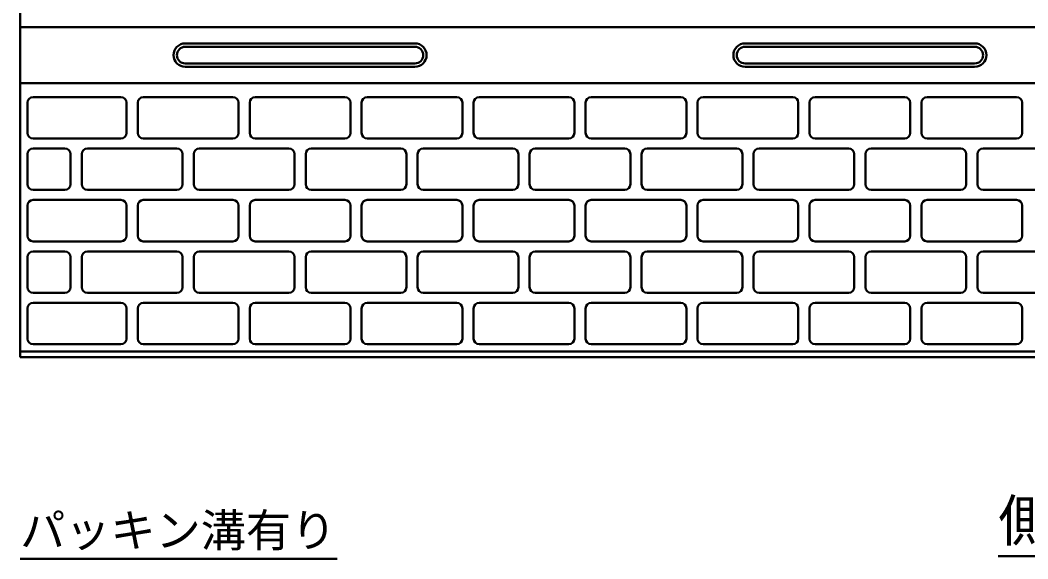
# Model space of a CAD drawing. Units: millimetres, scale not verified. Extents: x 100 to 4105, y 100 to 2870.
# Drawn here: x 1938 to 2838, y 1882 to 2363 of the extents above; entities that cross this region are included whole.
import ezdxf
from ezdxf.enums import TextEntityAlignment as Align

# ---------------------------------------------------------------- set-up
doc = ezdxf.new("R2010")
doc.units = ezdxf.units.MM
doc.header["$LTSCALE"] = 5
doc.layers.add('V-nasSTD', color=7, linetype='Continuous', lineweight=50)
doc.styles.add('ＭＳ ゴシック', font='')
doc.styles.get('ＭＳ ゴシック').set_extended_font_data('MS Gothic')

msp = doc.modelspace()

# ---------------------------------------------------------------- linework, layer by layer
at = {"layer": 'V-nasSTD'}
for p, q in [((1937.776, 2601.857), (1937.776, 2061.857)), ((1937.776, 2356.857), (2937.776, 2356.857)), ((2085.276, 2342.357), (2290.276, 2342.357)), ((2585.276, 2342.357), (2790.276, 2342.357)), ((2085.276, 2339.357), (2290.276, 2339.357)), ((2585.276, 2339.357), (2790.276, 2339.357)), ((2085.276, 2324.357), (2290.276, 2324.357)), ((2585.276, 2324.357), (2790.276, 2324.357)), ((2085.276, 2321.357), (2290.276, 2321.357)), ((2585.276, 2321.357), (2790.276, 2321.357)), ((1937.776, 2306.857), (2937.776, 2306.857)), ((1944.276, 2262.357), (1944.276, 2289.357)), ((1949.276, 2294.357), (2027.776, 2294.357)), ((2032.776, 2289.357), (2032.776, 2262.357)), ((2042.776, 2262.357), (2042.776, 2289.357)), ((2047.776, 2294.357), (2127.776, 2294.357)), ((2132.776, 2289.357), (2132.776, 2262.357)), ((2142.776, 2262.357), (2142.776, 2289.357)), ((2147.776, 2294.357), (2227.776, 2294.357)), ((2232.776, 2289.357), (2232.776, 2262.357)), ((2242.776, 2262.357), (2242.776, 2289.357)), ((2247.776, 2294.357), (2327.776, 2294.357)), ((2332.776, 2289.357), (2332.776, 2262.357)), ((2342.776, 2262.357), (2342.776, 2289.357)), ((2347.776, 2294.357), (2427.776, 2294.357)), ((2432.776, 2289.357), (2432.776, 2262.357)), ((2442.776, 2262.357), (2442.776, 2289.357)), ((2447.776, 2294.357), (2527.776, 2294.357)), ((2532.776, 2289.357), (2532.776, 2262.357)), ((2542.776, 2262.357), (2542.776, 2289.357)), ((2547.776, 2294.357), (2627.776, 2294.357)), ((2632.776, 2289.357), (2632.776, 2262.357)), ((2642.776, 2262.357), (2642.776, 2289.357)), ((2647.776, 2294.357), (2727.776, 2294.357)), ((2732.776, 2289.357), (2732.776, 2262.357)), ((2742.776, 2262.357), (2742.776, 2289.357)), ((2747.776, 2294.357), (2827.776, 2294.357)), ((2832.776, 2289.357), (2832.776, 2262.357)), ((2027.776, 2257.357), (1949.276, 2257.357)), ((2127.776, 2257.357), (2047.776, 2257.357)), ((2227.776, 2257.357), (2147.776, 2257.357)), ((2327.776, 2257.357), (2247.776, 2257.357)), ((2427.776, 2257.357), (2347.776, 2257.357)), ((2527.776, 2257.357), (2447.776, 2257.357)), ((2627.776, 2257.357), (2547.776, 2257.357)), ((2727.776, 2257.357), (2647.776, 2257.357)), ((2827.776, 2257.357), (2747.776, 2257.357)), ((1944.276, 2243.357), (1944.276, 2216.357)), ((1977.776, 2248.357), (1949.276, 2248.357)), ((1982.776, 2216.357), (1982.776, 2243.357)), ((1992.776, 2243.357), (1992.776, 2216.357)), ((2077.776, 2248.357), (1997.776, 2248.357)), ((2082.776, 2216.357), (2082.776, 2243.357)), ((2092.776, 2243.357), (2092.776, 2216.357)), ((2177.776, 2248.357), (2097.776, 2248.357)), ((2182.776, 2216.357), (2182.776, 2243.357)), ((2192.776, 2243.357), (2192.776, 2216.357)), ((2277.776, 2248.357), (2197.776, 2248.357)), ((2282.776, 2216.357), (2282.776, 2243.357)), ((2292.776, 2243.357), (2292.776, 2216.357)), ((2377.776, 2248.357), (2297.776, 2248.357)), ((2382.776, 2216.357), (2382.776, 2243.357)), ((2392.776, 2243.357), (2392.776, 2216.357)), ((2477.776, 2248.357), (2397.776, 2248.357)), ((2482.776, 2216.357), (2482.776, 2243.357)), ((2492.776, 2243.357), (2492.776, 2216.357)), ((2577.776, 2248.357), (2497.776, 2248.357)), ((2582.776, 2216.357), (2582.776, 2243.357)), ((2592.776, 2243.357), (2592.776, 2216.357)), ((2677.776, 2248.357), (2597.776, 2248.357)), ((2682.776, 2216.357), (2682.776, 2243.357)), ((2692.776, 2243.357), (2692.776, 2216.357)), ((2777.776, 2248.357), (2697.776, 2248.357)), ((2782.776, 2216.357), (2782.776, 2243.357)), ((2792.776, 2243.357), (2792.776, 2216.357)), ((2877.776, 2248.357), (2797.776, 2248.357)), ((1949.276, 2211.357), (1977.776, 2211.357)), ((1997.776, 2211.357), (2077.776, 2211.357)), ((2097.776, 2211.357), (2177.776, 2211.357)), ((2197.776, 2211.357), (2277.776, 2211.357)), ((2297.776, 2211.357), (2377.776, 2211.357)), ((2397.776, 2211.357), (2477.776, 2211.357)), ((2497.776, 2211.357), (2577.776, 2211.357)), ((2597.776, 2211.357), (2677.776, 2211.357)), ((2697.776, 2211.357), (2777.776, 2211.357)), ((2797.776, 2211.357), (2877.776, 2211.357)), ((1944.276, 2197.357), (1944.276, 2170.357)), ((2027.776, 2202.357), (1949.276, 2202.357)), ((2032.776, 2170.357), (2032.776, 2197.357)), ((2042.776, 2197.357), (2042.776, 2170.357)), ((2127.776, 2202.357), (2047.776, 2202.357)), ((2132.776, 2170.357), (2132.776, 2197.357)), ((2142.776, 2197.357), (2142.776, 2170.357)), ((2227.776, 2202.357), (2147.776, 2202.357)), ((2232.776, 2170.357), (2232.776, 2197.357)), ((2242.776, 2197.357), (2242.776, 2170.357)), ((2327.776, 2202.357), (2247.776, 2202.357)), ((2332.776, 2170.357), (2332.776, 2197.357)), ((2342.776, 2197.357), (2342.776, 2170.357)), ((2427.776, 2202.357), (2347.776, 2202.357)), ((2432.776, 2170.357), (2432.776, 2197.357)), ((2442.776, 2197.357), (2442.776, 2170.357)), ((2527.776, 2202.357), (2447.776, 2202.357)), ((2532.776, 2170.357), (2532.776, 2197.357)), ((2542.776, 2197.357), (2542.776, 2170.357)), ((2627.776, 2202.357), (2547.776, 2202.357)), ((2632.776, 2170.357), (2632.776, 2197.357)), ((2642.776, 2197.357), (2642.776, 2170.357)), ((2727.776, 2202.357), (2647.776, 2202.357)), ((2732.776, 2170.357), (2732.776, 2197.357)), ((2742.776, 2197.357), (2742.776, 2170.357)), ((2827.776, 2202.357), (2747.776, 2202.357)), ((2832.776, 2170.357), (2832.776, 2197.357)), ((1949.276, 2165.357), (2027.776, 2165.357)), ((2047.776, 2165.357), (2127.776, 2165.357)), ((2147.776, 2165.357), (2227.776, 2165.357)), ((2247.776, 2165.357), (2327.776, 2165.357)), ((2347.776, 2165.357), (2427.776, 2165.357)), ((2447.776, 2165.357), (2527.776, 2165.357)), ((2547.776, 2165.357), (2627.776, 2165.357)), ((2647.776, 2165.357), (2727.776, 2165.357)), ((2747.776, 2165.357), (2827.776, 2165.357)), ((1944.276, 2151.357), (1944.276, 2124.357)), ((1977.776, 2156.357), (1949.276, 2156.357)), ((1982.776, 2124.357), (1982.776, 2151.357)), ((1992.776, 2151.357), (1992.776, 2124.357)), ((2077.776, 2156.357), (1997.776, 2156.357)), ((2082.776, 2124.357), (2082.776, 2151.357)), ((2092.776, 2151.357), (2092.776, 2124.357)), ((2177.776, 2156.357), (2097.776, 2156.357)), ((2182.776, 2124.357), (2182.776, 2151.357)), ((2192.776, 2151.357), (2192.776, 2124.357)), ((2277.776, 2156.357), (2197.776, 2156.357)), ((2282.776, 2124.357), (2282.776, 2151.357)), ((2292.776, 2151.357), (2292.776, 2124.357)), ((2377.776, 2156.357), (2297.776, 2156.357)), ((2382.776, 2124.357), (2382.776, 2151.357)), ((2392.776, 2151.357), (2392.776, 2124.357)), ((2477.776, 2156.357), (2397.776, 2156.357)), ((2482.776, 2124.357), (2482.776, 2151.357)), ((2492.776, 2151.357), (2492.776, 2124.357)), ((2577.776, 2156.357), (2497.776, 2156.357)), ((2582.776, 2124.357), (2582.776, 2151.357)), ((2592.776, 2151.357), (2592.776, 2124.357)), ((2677.776, 2156.357), (2597.776, 2156.357)), ((2682.776, 2124.357), (2682.776, 2151.357)), ((2692.776, 2151.357), (2692.776, 2124.357)), ((2777.776, 2156.357), (2697.776, 2156.357)), ((2782.776, 2124.357), (2782.776, 2151.357)), ((2792.776, 2151.357), (2792.776, 2124.357)), ((2877.776, 2156.357), (2797.776, 2156.357)), ((1949.276, 2119.357), (1977.776, 2119.357)), ((1997.776, 2119.357), (2077.776, 2119.357)), ((2097.776, 2119.357), (2177.776, 2119.357)), ((2197.776, 2119.357), (2277.776, 2119.357)), ((2297.776, 2119.357), (2377.776, 2119.357)), ((2397.776, 2119.357), (2477.776, 2119.357)), ((2497.776, 2119.357), (2577.776, 2119.357)), ((2597.776, 2119.357), (2677.776, 2119.357)), ((2697.776, 2119.357), (2777.776, 2119.357)), ((2797.776, 2119.357), (2877.776, 2119.357)), ((2027.776, 2110.357), (1949.276, 2110.357)), ((2127.776, 2110.357), (2047.776, 2110.357)), ((2227.776, 2110.357), (2147.776, 2110.357)), ((2327.776, 2110.357), (2247.776, 2110.357)), ((2427.776, 2110.357), (2347.776, 2110.357)), ((2527.776, 2110.357), (2447.776, 2110.357)), ((2627.776, 2110.357), (2547.776, 2110.357)), ((2727.776, 2110.357), (2647.776, 2110.357)), ((2827.776, 2110.357), (2747.776, 2110.357)), ((1944.276, 2105.357), (1944.276, 2078.357)), ((2032.776, 2078.357), (2032.776, 2105.357)), ((2042.776, 2105.357), (2042.776, 2078.357)), ((2132.776, 2078.357), (2132.776, 2105.357)), ((2142.776, 2105.357), (2142.776, 2078.357)), ((2232.776, 2078.357), (2232.776, 2105.357)), ((2242.776, 2105.357), (2242.776, 2078.357)), ((2332.776, 2078.357), (2332.776, 2105.357)), ((2342.776, 2105.357), (2342.776, 2078.357)), ((2432.776, 2078.357), (2432.776, 2105.357)), ((2442.776, 2105.357), (2442.776, 2078.357)), ((2532.776, 2078.357), (2532.776, 2105.357)), ((2542.776, 2105.357), (2542.776, 2078.357)), ((2632.776, 2078.357), (2632.776, 2105.357)), ((2642.776, 2105.357), (2642.776, 2078.357)), ((2732.776, 2078.357), (2732.776, 2105.357)), ((2742.776, 2105.357), (2742.776, 2078.357)), ((2832.776, 2078.357), (2832.776, 2105.357)), ((1949.276, 2073.357), (2027.776, 2073.357)), ((2047.776, 2073.357), (2127.776, 2073.357)), ((2147.776, 2073.357), (2227.776, 2073.357)), ((2247.776, 2073.357), (2327.776, 2073.357)), ((2347.776, 2073.357), (2427.776, 2073.357)), ((2447.776, 2073.357), (2527.776, 2073.357)), ((2547.776, 2073.357), (2627.776, 2073.357)), ((2647.776, 2073.357), (2727.776, 2073.357)), ((2747.776, 2073.357), (2827.776, 2073.357)), ((1937.776, 2066.857), (2937.776, 2066.857)), ((1937.776, 2061.857), (3937.776, 2061.857)), ((1937.776, 1881.547), (2220.984, 1881.547)), ((2811.373, 1883.874), (3064.179, 1883.874))]:
    msp.add_line(p, q, dxfattribs=at)
for centre, radius, start, end in [((2085.276, 2331.857), 10.5, 90, 270), ((2290.276, 2331.857), 10.5, 270, 90), ((2585.276, 2331.857), 10.5, 90, 270), ((2790.276, 2331.857), 10.5, 270, 90), ((2085.276, 2331.857), 7.5, 90, 270), ((2290.276, 2331.857), 7.5, 270, 90), ((2585.276, 2331.857), 7.5, 90, 270), ((2790.276, 2331.857), 7.5, 270, 90), ((1949.276, 2289.357), 5, 90, 180), ((2027.776, 2289.357), 5, 0, 90), ((2047.776, 2289.357), 5, 90, 180), ((2127.776, 2289.357), 5, 0, 90), ((2147.776, 2289.357), 5, 90, 180), ((2227.776, 2289.357), 5, 0, 90), ((2247.776, 2289.357), 5, 90, 180), ((2327.776, 2289.357), 5, 0, 90), ((2347.776, 2289.357), 5, 90, 180), ((2427.776, 2289.357), 5, 0, 90), ((2447.776, 2289.357), 5, 90, 180), ((2527.776, 2289.357), 5, 0, 90), ((2547.776, 2289.357), 5, 90, 180), ((2627.776, 2289.357), 5, 0, 90), ((2647.776, 2289.357), 5, 90, 180), ((2727.776, 2289.357), 5, 0, 90), ((2747.776, 2289.357), 5, 90, 180), ((2827.776, 2289.357), 5, 0, 90), ((1949.276, 2262.357), 5, 180, 270), ((2027.776, 2262.357), 5, 270, 0), ((2047.776, 2262.357), 5, 180, 270), ((2127.776, 2262.357), 5, 270, 0), ((2147.776, 2262.357), 5, 180, 270), ((2227.776, 2262.357), 5, 270, 0), ((2247.776, 2262.357), 5, 180, 270), ((2327.776, 2262.357), 5, 270, 0), ((2347.776, 2262.357), 5, 180, 270), ((2427.776, 2262.357), 5, 270, 0), ((2447.776, 2262.357), 5, 180, 270), ((2527.776, 2262.357), 5, 270, 0), ((2547.776, 2262.357), 5, 180, 270), ((2627.776, 2262.357), 5, 270, 0), ((2647.776, 2262.357), 5, 180, 270), ((2727.776, 2262.357), 5, 270, 0), ((2747.776, 2262.357), 5, 180, 270), ((2827.776, 2262.357), 5, 270, 0), ((1949.276, 2243.357), 5, 90, 180), ((1977.776, 2243.357), 5, 0, 90), ((1997.776, 2243.357), 5, 90, 180), ((2077.776, 2243.357), 5, 0, 90), ((2097.776, 2243.357), 5, 90, 180), ((2177.776, 2243.357), 5, 0, 90), ((2197.776, 2243.357), 5, 90, 180), ((2277.776, 2243.357), 5, 0, 90), ((2297.776, 2243.357), 5, 90, 180), ((2377.776, 2243.357), 5, 0, 90), ((2397.776, 2243.357), 5, 90, 180), ((2477.776, 2243.357), 5, 0, 90), ((2497.776, 2243.357), 5, 90, 180), ((2577.776, 2243.357), 5, 0, 90), ((2597.776, 2243.357), 5, 90, 180), ((2677.776, 2243.357), 5, 0, 90), ((2697.776, 2243.357), 5, 90, 180), ((2777.776, 2243.357), 5, 0, 90), ((2797.776, 2243.357), 5, 90, 180), ((1949.276, 2216.357), 5, 180, 270), ((1977.776, 2216.357), 5, 270, 0), ((1997.776, 2216.357), 5, 180, 270), ((2077.776, 2216.357), 5, 270, 0), ((2097.776, 2216.357), 5, 180, 270), ((2177.776, 2216.357), 5, 270, 0), ((2197.776, 2216.357), 5, 180, 270), ((2277.776, 2216.357), 5, 270, 0), ((2297.776, 2216.357), 5, 180, 270), ((2377.776, 2216.357), 5, 270, 0), ((2397.776, 2216.357), 5, 180, 270), ((2477.776, 2216.357), 5, 270, 0), ((2497.776, 2216.357), 5, 180, 270), ((2577.776, 2216.357), 5, 270, 0), ((2597.776, 2216.357), 5, 180, 270), ((2677.776, 2216.357), 5, 270, 0), ((2697.776, 2216.357), 5, 180, 270), ((2777.776, 2216.357), 5, 270, 0), ((2797.776, 2216.357), 5, 180, 270), ((1949.276, 2197.357), 5, 90, 180), ((2027.776, 2197.357), 5, 0, 90), ((2047.776, 2197.357), 5, 90, 180), ((2127.776, 2197.357), 5, 0, 90), ((2147.776, 2197.357), 5, 90, 180), ((2227.776, 2197.357), 5, 0, 90), ((2247.776, 2197.357), 5, 90, 180), ((2327.776, 2197.357), 5, 0, 90), ((2347.776, 2197.357), 5, 90, 180), ((2427.776, 2197.357), 5, 0, 90), ((2447.776, 2197.357), 5, 90, 180), ((2527.776, 2197.357), 5, 0, 90), ((2547.776, 2197.357), 5, 90, 180), ((2627.776, 2197.357), 5, 0, 90), ((2647.776, 2197.357), 5, 90, 180), ((2727.776, 2197.357), 5, 0, 90), ((2747.776, 2197.357), 5, 90, 180), ((2827.776, 2197.357), 5, 0, 90), ((1949.276, 2170.357), 5, 180, 270), ((2027.776, 2170.357), 5, 270, 0), ((2047.776, 2170.357), 5, 180, 270), ((2127.776, 2170.357), 5, 270, 0), ((2147.776, 2170.357), 5, 180, 270), ((2227.776, 2170.357), 5, 270, 0), ((2247.776, 2170.357), 5, 180, 270), ((2327.776, 2170.357), 5, 270, 0), ((2347.776, 2170.357), 5, 180, 270), ((2427.776, 2170.357), 5, 270, 0), ((2447.776, 2170.357), 5, 180, 270), ((2527.776, 2170.357), 5, 270, 0), ((2547.776, 2170.357), 5, 180, 270), ((2627.776, 2170.357), 5, 270, 0), ((2647.776, 2170.357), 5, 180, 270), ((2727.776, 2170.357), 5, 270, 0), ((2747.776, 2170.357), 5, 180, 270), ((2827.776, 2170.357), 5, 270, 0), ((1949.276, 2151.357), 5, 90, 180), ((1977.776, 2151.357), 5, 0, 90), ((1997.776, 2151.357), 5, 90, 180), ((2077.776, 2151.357), 5, 0, 90), ((2097.776, 2151.357), 5, 90, 180), ((2177.776, 2151.357), 5, 0, 90), ((2197.776, 2151.357), 5, 90, 180), ((2277.776, 2151.357), 5, 0, 90), ((2297.776, 2151.357), 5, 90, 180), ((2377.776, 2151.357), 5, 0, 90), ((2397.776, 2151.357), 5, 90, 180), ((2477.776, 2151.357), 5, 0, 90), ((2497.776, 2151.357), 5, 90, 180), ((2577.776, 2151.357), 5, 0, 90), ((2597.776, 2151.357), 5, 90, 180), ((2677.776, 2151.357), 5, 0, 90), ((2697.776, 2151.357), 5, 90, 180), ((2777.776, 2151.357), 5, 0, 90), ((2797.776, 2151.357), 5, 90, 180), ((1949.276, 2124.357), 5, 180, 270), ((1977.776, 2124.357), 5, 270, 0), ((1997.776, 2124.357), 5, 180, 270), ((2077.776, 2124.357), 5, 270, 0), ((2097.776, 2124.357), 5, 180, 270), ((2177.776, 2124.357), 5, 270, 0), ((2197.776, 2124.357), 5, 180, 270), ((2277.776, 2124.357), 5, 270, 0), ((2297.776, 2124.357), 5, 180, 270), ((2377.776, 2124.357), 5, 270, 0), ((2397.776, 2124.357), 5, 180, 270), ((2477.776, 2124.357), 5, 270, 0), ((2497.776, 2124.357), 5, 180, 270), ((2577.776, 2124.357), 5, 270, 0), ((2597.776, 2124.357), 5, 180, 270), ((2677.776, 2124.357), 5, 270, 0), ((2697.776, 2124.357), 5, 180, 270), ((2777.776, 2124.357), 5, 270, 0), ((2797.776, 2124.357), 5, 180, 270), ((1949.276, 2105.357), 5, 90, 180), ((2027.776, 2105.357), 5, 0, 90), ((2047.776, 2105.357), 5, 90, 180), ((2127.776, 2105.357), 5, 0, 90), ((2147.776, 2105.357), 5, 90, 180), ((2227.776, 2105.357), 5, 0, 90), ((2247.776, 2105.357), 5, 90, 180), ((2327.776, 2105.357), 5, 0, 90), ((2347.776, 2105.357), 5, 90, 180), ((2427.776, 2105.357), 5, 0, 90), ((2447.776, 2105.357), 5, 90, 180), ((2527.776, 2105.357), 5, 0, 90), ((2547.776, 2105.357), 5, 90, 180), ((2627.776, 2105.357), 5, 0, 90), ((2647.776, 2105.357), 5, 90, 180), ((2727.776, 2105.357), 5, 0, 90), ((2747.776, 2105.357), 5, 90, 180), ((2827.776, 2105.357), 5, 0, 90), ((1949.276, 2078.357), 5, 180, 270), ((2027.776, 2078.357), 5, 270, 0), ((2047.776, 2078.357), 5, 180, 270), ((2127.776, 2078.357), 5, 270, 0), ((2147.776, 2078.357), 5, 180, 270), ((2227.776, 2078.357), 5, 270, 0), ((2247.776, 2078.357), 5, 180, 270), ((2327.776, 2078.357), 5, 270, 0), ((2347.776, 2078.357), 5, 180, 270), ((2427.776, 2078.357), 5, 270, 0), ((2447.776, 2078.357), 5, 180, 270), ((2527.776, 2078.357), 5, 270, 0), ((2547.776, 2078.357), 5, 180, 270), ((2627.776, 2078.357), 5, 270, 0), ((2647.776, 2078.357), 5, 180, 270), ((2727.776, 2078.357), 5, 270, 0), ((2747.776, 2078.357), 5, 180, 270), ((2827.776, 2078.357), 5, 270, 0)]:
    msp.add_arc(centre, radius, start, end, dxfattribs=at)

# ---------------------------------------------------------------- texts
at = {"layer": 'V-nasSTD', "style": 'ＭＳ ゴシック'}
for s, height, p in [('側\u3000面\u3000図', 36.95, (2811.373, 1934.274)), ('パッキン溝有り', 29.56, (1937.776, 1921.867))]:
    msp.add_text(s, height=height, dxfattribs=at).set_placement(p, align=Align.TOP_LEFT)

doc.saveas('drawing.dxf')
